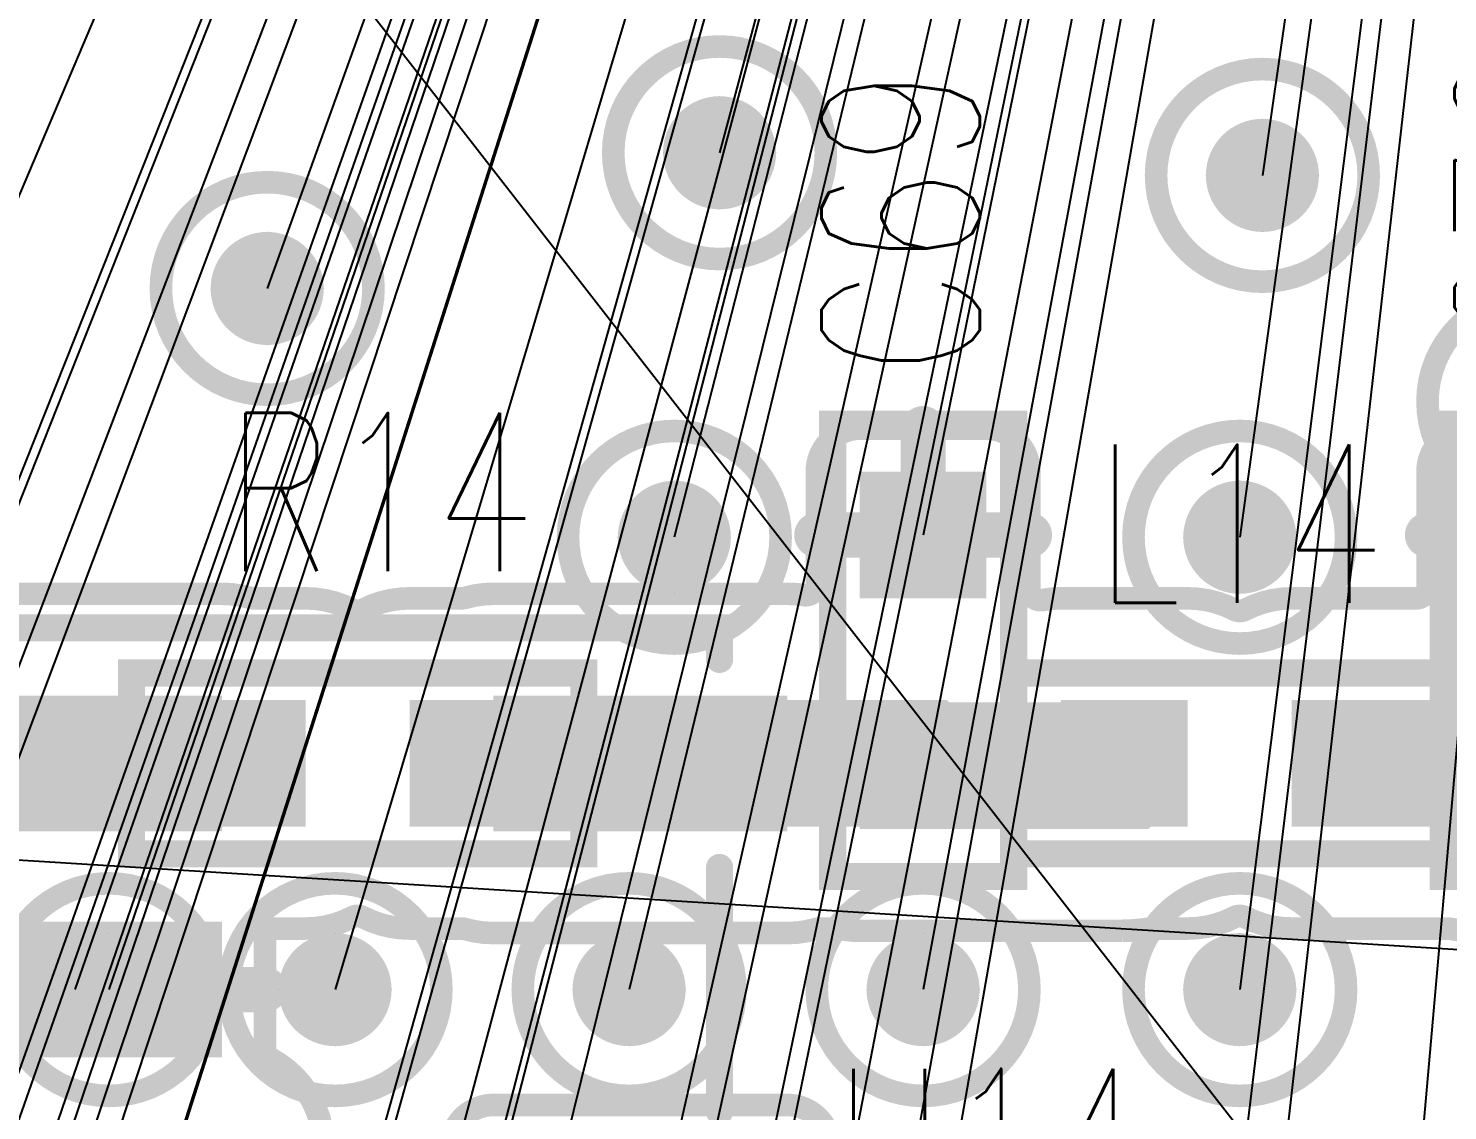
# Model space of a CAD drawing. Extents: x -1.33 to 3.2, y -3.63 to 2.02.
# Drawn here: x -0.1328 to 0.1809, y 0.4732 to 0.7125 of the extents above; entities that cross this region are included whole.
import ezdxf
from ezdxf.enums import TextEntityAlignment as Align

# ---------------------------------------------------------------- set-up
doc = ezdxf.new("R2010")
doc.units = 0
for name, pattern in [('SIG_0', [2, 1, 1]), ('SIG_22', [2, 1, 1]), ('SIG_24', [2, 1, 1]), ('SIG_52', [2, 1, 1]), ('SIG_53', [2, 1, 1])]:
    doc.linetypes.add(name, pattern=pattern)
for name, color, linetype in [('ATTRIBUTE_123', 255, 'CONTINUOUS'), ('DRIL_PLTE_THRU_01', 16, 'CONTINUOUS'), ('DRIL_PLTE_THRU_02', 106, 'CONTINUOUS'), ('DRIL_PLTE_THRU_03', 255, 'CONTINUOUS'), ('DRIL_PLTE_THRU_04', 176, 'CONTINUOUS'), ('DRIL_SYMBOL', 254, 'CONTINUOUS'), ('LINK_00', 254, 'CONTINUOUS'), ('PADS_BOT', 5, 'CONTINUOUS'), ('PADS_INNER', 1, 'CONTINUOUS'), ('PADS_TOP', 1, 'CONTINUOUS'), ('PART_NAME_123', 255, 'CONTINUOUS'), ('PART_TOP_2DLINE_123', 255, 'CONTINUOUS'), ('POUR_PADTHERM_01', 1, 'CONTINUOUS'), ('POUR_VIATHERM_01', 1, 'CONTINUOUS'), ('POUR_VIATHERM_02', 112, 'CONTINUOUS'), ('POUR_VIATHERM_04', 5, 'CONTINUOUS'), ('POUR_VOID_01', 1, 'CONTINUOUS'), ('POUR_VOID_03', 222, 'CONTINUOUS'), ('TRACE_01', 1, 'CONTINUOUS'), ('VIAPTS', 34, 'CONTINUOUS')]:
    doc.layers.add(name, color=color, linetype=linetype)
doc.styles.add('W0$005', font='simplex', dxfattribs={"width": 0.75})

# ---------------------------------------------------------------- blocks, each defined once
blk = doc.blocks.new('POUR_VOID_724')
at = {"layer": 'POUR_VOID_01', "const_width": 0.005}
blk.add_lwpolyline([(-16.8955, -17.435), (-16.8955, -17.465, -0.414214), (-16.905, -17.4745), (-16.97, -17.4745, -0.414214), (-16.9795, -17.465), (-16.9795, -17.435, -0.414214), (-16.97, -17.4255), (-16.905, -17.4255, -0.414214)], format="xyb", close=True, dxfattribs=at)
blk = doc.blocks.new('POUR_VOID_691')
at = {"layer": 'POUR_VOID_01', "const_width": 0.005}
for points in [[(-16.754, -17.387, -0.050126), (-16.75848, -17.38655, 0.050124), (-16.75897, -17.3865), (-16.7795, -17.3865), (-16.7935, -17.3865, -0.12007), (-16.80385, -17.38398, 0.243655), (-16.80615, -17.38398, -0.12007), (-16.8165, -17.3865), (-16.82478, -17.3865, 0.040096), (-16.82517, -17.38653, -0.040096), (-16.831, -17.387), (-16.875, -17.387), (-16.889, -17.387, -0.050126), (-16.89348, -17.38655, 0.050124), (-16.89397, -17.3865), (-16.898, -17.3865, 0.071068), (-16.8987, -17.3866, -0.071067), (-16.905, -17.3875), (-16.97, -17.3875, -0.071067), (-16.9763, -17.3866, 0.071068), (-16.977, -17.3865), (-16.9885, -17.3865, -0.12007), (-16.99885, -17.38398, 0.243655), (-17.00115, -17.38398, -0.12007), (-17.0115, -17.3865), (-17.018, -17.3865, 0.414214), (-17.0205, -17.389), (-17.0205, -17.41307, 0.274107), (-17.0192, -17.41526, -0.274105), (-17.0075, -17.435)], [(-17.095, -17.3125), (-17.03, -17.3125, -0.071067), (-17.0237, -17.3134, 0.071068), (-17.023, -17.3135), (-17.0115, -17.3135, -0.12007), (-17.00115, -17.31602, 0.243655), (-16.99885, -17.31602, -0.12007), (-16.9885, -17.3135), (-16.977, -17.3135, 0.071068), (-16.9763, -17.3134, -0.071067), (-16.97, -17.3125), (-16.905, -17.3125, -0.040192), (-16.9014, -17.31279, 0.462098), (-16.8985, -17.31032), (-16.8985, -17.2855, -0.414214), (-16.889, -17.276), (-16.861, -17.276, -0.414214), (-16.8515, -17.2855), (-16.8515, -17.31141, 0.46827), (-16.84855, -17.31387, -0.045275), (-16.8445, -17.3135), (-16.8165, -17.3135, -0.12007), (-16.80615, -17.31602, 0.243655), (-16.80385, -17.31602, -0.12007), (-16.7935, -17.3135), (-16.766, -17.3135, 0.414214), (-16.7635, -17.311), (-16.7635, -17.2855, -0.414214), (-16.754, -17.276)]]:
    blk.add_lwpolyline(points, format="xyb", dxfattribs=at)
blk = doc.blocks.new('POUR_OUTLINE_677')
for name in ['POUR_VOID_691', 'POUR_VOID_724']:
    blk.add_blockref(name, (0, 0))
blk = doc.blocks.new('POUR_VIATHERM_796')
at = {"layer": 'POUR_VIATHERM_01'}
for points in [[(-16.93, -17.2875), (-16.93, -17.2875)], [(-16.9425, -17.3), (-16.9425, -17.3)], [(-16.9175, -17.3), (-16.9175, -17.3)], [(-16.93, -17.3125), (-16.93, -17.3125)]]:
    blk.add_lwpolyline(points, dxfattribs=at)
blk = doc.blocks.new('POUR_VIATHERM_800')
at = {"layer": 'POUR_VIATHERM_01'}
for points in [[(-16.94, -17.3875), (-16.94, -17.3875)], [(-16.9525, -17.4), (-16.9525, -17.4)], [(-16.9275, -17.4), (-16.9275, -17.4)], [(-16.94, -17.4125), (-16.94, -17.4125)]]:
    blk.add_lwpolyline(points, dxfattribs=at)
blk = doc.blocks.new('POUR_VIATHERM_801')
at = {"layer": 'POUR_VIATHERM_01'}
for points in [[(-17.005, -17.3875), (-17.005, -17.3875)], [(-17.0175, -17.4), (-17.0175, -17.4)], [(-16.9925, -17.4), (-16.9925, -17.4)], [(-17.005, -17.4125), (-17.005, -17.4125)]]:
    blk.add_lwpolyline(points, dxfattribs=at)
blk = doc.blocks.new('POUR_VIATHERM_802')
at = {"layer": 'POUR_VIATHERM_01'}
for points in [[(-16.875, -17.3875), (-16.875, -17.3875)], [(-16.8875, -17.4), (-16.8875, -17.4)], [(-16.8625, -17.4), (-16.8625, -17.4)], [(-16.875, -17.4125), (-16.875, -17.4125)]]:
    blk.add_lwpolyline(points, dxfattribs=at)
blk = doc.blocks.new('POUR_VIATHERM_803')
at = {"layer": 'POUR_VIATHERM_01'}
for points in [[(-16.92, -17.2025), (-16.92, -17.2025)], [(-16.9325, -17.215), (-16.9325, -17.215)], [(-16.9075, -17.215), (-16.9075, -17.215)], [(-16.92, -17.2275), (-16.92, -17.2275)]]:
    blk.add_lwpolyline(points, dxfattribs=at)
blk = doc.blocks.new('POUR_VIATHERM_855')
at = {"layer": 'POUR_VIATHERM_01'}
for points in [[(-16.8, -17.2075), (-16.8, -17.2075)], [(-16.8125, -17.22), (-16.8125, -17.22)], [(-16.7875, -17.22), (-16.7875, -17.22)], [(-16.8, -17.2325), (-16.8, -17.2325)]]:
    blk.add_lwpolyline(points, dxfattribs=at)
blk = doc.blocks.new('POUR_VIATHERM_872')
at = {"layer": 'POUR_VIATHERM_01'}
for points in [[(-16.805, -17.3875), (-16.805, -17.3875)], [(-16.8175, -17.4), (-16.8175, -17.4)], [(-16.7925, -17.4), (-16.7925, -17.4)], [(-16.805, -17.4125), (-16.805, -17.4125)]]:
    blk.add_lwpolyline(points, dxfattribs=at)
blk = doc.blocks.new('POUR_VIATHERM_875')
at = {"layer": 'POUR_VIATHERM_01'}
for points in [[(-16.805, -17.2875), (-16.805, -17.2875)], [(-16.8175, -17.3), (-16.8175, -17.3)], [(-16.7925, -17.3), (-16.7925, -17.3)], [(-16.805, -17.3125), (-16.805, -17.3125)]]:
    blk.add_lwpolyline(points, dxfattribs=at)
blk = doc.blocks.new('POUR_PADTHERM_893')
at = {"layer": 'POUR_PADTHERM_01', "const_width": 0.005}
for points in [[(-17.1045, -17.4025), (-17.08, -17.4025, 1), (-17.08, -17.3975), (-17.1045, -17.3975, 1), (-17.1045, -17.4025)], [(-17.0205, -17.3975), (-17.045, -17.3975, 1), (-17.045, -17.4025), (-17.0205, -17.4025, 1), (-17.0205, -17.3975)]]:
    blk.add_lwpolyline(points, format="xyb", dxfattribs=at)
blk = doc.blocks.new('POUR_PADTHERM_894')
at = {"layer": 'POUR_PADTHERM_01', "const_width": 0.005}
for points in [[(-16.8775, -17.276), (-16.8775, -17.2995, 1), (-16.8725, -17.2995), (-16.8725, -17.276, 1), (-16.8775, -17.276)], [(-16.8985, -17.302), (-16.889, -17.302, 1), (-16.889, -17.297), (-16.8985, -17.297, 1), (-16.8985, -17.302)], [(-16.8515, -17.297), (-16.861, -17.297, 1), (-16.861, -17.302), (-16.8515, -17.302, 1), (-16.8515, -17.297)]]:
    blk.add_lwpolyline(points, format="xyb", dxfattribs=at)
blk = doc.blocks.new('POUR_PADTHERM_920')
at = {"layer": 'POUR_PADTHERM_01', "const_width": 0.005}
for points in [[(-16.7425, -17.276), (-16.7425, -17.2995, 1), (-16.7375, -17.2995), (-16.7375, -17.276, 1), (-16.7425, -17.276)], [(-16.7635, -17.302), (-16.754, -17.302, 1), (-16.754, -17.297), (-16.7635, -17.297, 1), (-16.7635, -17.302)], [(-16.7165, -17.297), (-16.726, -17.297, 1), (-16.726, -17.302), (-16.7165, -17.302, 1), (-16.7165, -17.297)]]:
    blk.add_lwpolyline(points, format="xyb", dxfattribs=at)
blk = doc.blocks.new('POUR_VIATHERM_1380')
at = {"layer": 'POUR_VIATHERM_01'}
for points in [[(-17.02, -17.2325), (-17.02, -17.2325)], [(-17.0325, -17.245), (-17.0325, -17.245)], [(-17.0075, -17.245), (-17.0075, -17.245)], [(-17.02, -17.2575), (-17.02, -17.2575)]]:
    blk.add_lwpolyline(points, dxfattribs=at)
blk = doc.blocks.new('POUR_HEADER_0')
for name in ['POUR_OUTLINE_677', 'POUR_VIATHERM_803', 'POUR_VIATHERM_855', 'POUR_VIATHERM_1380', 'POUR_PADTHERM_894', 'POUR_PADTHERM_920', 'POUR_VIATHERM_796', 'POUR_VIATHERM_875', 'POUR_VIATHERM_801', 'POUR_VIATHERM_800', 'POUR_VIATHERM_802', 'POUR_VIATHERM_872', 'POUR_PADTHERM_893']:
    blk.add_blockref(name, (18, 18))
blk = doc.blocks.new('POUR_VIATHERM_125')
at = {"layer": 'POUR_VIATHERM_04'}
for points in [[(-16.93, -17.2875), (-16.93, -17.2875)], [(-16.9425, -17.3), (-16.9425, -17.3)], [(-16.9175, -17.3), (-16.9175, -17.3)], [(-16.93, -17.3125), (-16.93, -17.3125)]]:
    blk.add_lwpolyline(points, dxfattribs=at)
blk = doc.blocks.new('POUR_VIATHERM_129')
at = {"layer": 'POUR_VIATHERM_04'}
for points in [[(-16.94, -17.3875), (-16.94, -17.3875)], [(-16.9525, -17.4), (-16.9525, -17.4)], [(-16.9275, -17.4), (-16.9275, -17.4)], [(-16.94, -17.4125), (-16.94, -17.4125)]]:
    blk.add_lwpolyline(points, dxfattribs=at)
blk = doc.blocks.new('POUR_VIATHERM_130')
at = {"layer": 'POUR_VIATHERM_04'}
for points in [[(-17.005, -17.3875), (-17.005, -17.3875)], [(-17.0175, -17.4), (-17.0175, -17.4)], [(-16.9925, -17.4), (-16.9925, -17.4)], [(-17.005, -17.4125), (-17.005, -17.4125)]]:
    blk.add_lwpolyline(points, dxfattribs=at)
blk = doc.blocks.new('POUR_VIATHERM_131')
at = {"layer": 'POUR_VIATHERM_04'}
for points in [[(-16.875, -17.3875), (-16.875, -17.3875)], [(-16.8875, -17.4), (-16.8875, -17.4)], [(-16.8625, -17.4), (-16.8625, -17.4)], [(-16.875, -17.4125), (-16.875, -17.4125)]]:
    blk.add_lwpolyline(points, dxfattribs=at)
blk = doc.blocks.new('POUR_VIATHERM_132')
at = {"layer": 'POUR_VIATHERM_04'}
for points in [[(-16.92, -17.2025), (-16.92, -17.2025)], [(-16.9325, -17.215), (-16.9325, -17.215)], [(-16.9075, -17.215), (-16.9075, -17.215)], [(-16.92, -17.2275), (-16.92, -17.2275)]]:
    blk.add_lwpolyline(points, dxfattribs=at)
blk = doc.blocks.new('POUR_VIATHERM_170')
at = {"layer": 'POUR_VIATHERM_04'}
for points in [[(-16.8, -17.2075), (-16.8, -17.2075)], [(-16.8125, -17.22), (-16.8125, -17.22)], [(-16.7875, -17.22), (-16.7875, -17.22)], [(-16.8, -17.2325), (-16.8, -17.2325)]]:
    blk.add_lwpolyline(points, dxfattribs=at)
blk = doc.blocks.new('POUR_VIATHERM_175')
at = {"layer": 'POUR_VIATHERM_04'}
for points in [[(-17.055, -17.3875), (-17.055, -17.3875)], [(-17.0675, -17.4), (-17.0675, -17.4)], [(-17.0425, -17.4), (-17.0425, -17.4)], [(-17.055, -17.4125), (-17.055, -17.4125)]]:
    blk.add_lwpolyline(points, dxfattribs=at)
blk = doc.blocks.new('POUR_VIATHERM_187')
at = {"layer": 'POUR_VIATHERM_04'}
for points in [[(-16.805, -17.3875), (-16.805, -17.3875)], [(-16.8175, -17.4), (-16.8175, -17.4)], [(-16.7925, -17.4), (-16.7925, -17.4)], [(-16.805, -17.4125), (-16.805, -17.4125)]]:
    blk.add_lwpolyline(points, dxfattribs=at)
blk = doc.blocks.new('POUR_VIATHERM_190')
at = {"layer": 'POUR_VIATHERM_04'}
for points in [[(-16.805, -17.2875), (-16.805, -17.2875)], [(-16.8175, -17.3), (-16.8175, -17.3)], [(-16.7925, -17.3), (-16.7925, -17.3)], [(-16.805, -17.3125), (-16.805, -17.3125)]]:
    blk.add_lwpolyline(points, dxfattribs=at)
blk = doc.blocks.new('POUR_VIATHERM_665')
at = {"layer": 'POUR_VIATHERM_04'}
for points in [[(-17.02, -17.2325), (-17.02, -17.2325)], [(-17.0325, -17.245), (-17.0325, -17.245)], [(-17.0075, -17.245), (-17.0075, -17.245)], [(-17.02, -17.2575), (-17.02, -17.2575)]]:
    blk.add_lwpolyline(points, dxfattribs=at)
blk = doc.blocks.new('POUR_HEADER_1')
for name in ['POUR_VIATHERM_132', 'POUR_VIATHERM_170', 'POUR_VIATHERM_665', 'POUR_VIATHERM_125', 'POUR_VIATHERM_190', 'POUR_VIATHERM_175', 'POUR_VIATHERM_130', 'POUR_VIATHERM_129', 'POUR_VIATHERM_131', 'POUR_VIATHERM_187']:
    blk.add_blockref(name, (18, 18))
blk = doc.blocks.new('POUR_VIATHERM_2062')
at = {"layer": 'POUR_VIATHERM_02'}
for points in [[(-16.93, -17.2875), (-16.93, -17.2875)], [(-16.9425, -17.3), (-16.9425, -17.3)], [(-16.9175, -17.3), (-16.9175, -17.3)], [(-16.93, -17.3125), (-16.93, -17.3125)]]:
    blk.add_lwpolyline(points, dxfattribs=at)
blk = doc.blocks.new('POUR_VIATHERM_2066')
at = {"layer": 'POUR_VIATHERM_02'}
for points in [[(-16.94, -17.3875), (-16.94, -17.3875)], [(-16.9525, -17.4), (-16.9525, -17.4)], [(-16.9275, -17.4), (-16.9275, -17.4)], [(-16.94, -17.4125), (-16.94, -17.4125)]]:
    blk.add_lwpolyline(points, dxfattribs=at)
blk = doc.blocks.new('POUR_VIATHERM_2067')
at = {"layer": 'POUR_VIATHERM_02'}
for points in [[(-17.005, -17.3875), (-17.005, -17.3875)], [(-17.0175, -17.4), (-17.0175, -17.4)], [(-16.9925, -17.4), (-16.9925, -17.4)], [(-17.005, -17.4125), (-17.005, -17.4125)]]:
    blk.add_lwpolyline(points, dxfattribs=at)
blk = doc.blocks.new('POUR_VIATHERM_2068')
at = {"layer": 'POUR_VIATHERM_02'}
for points in [[(-16.875, -17.3875), (-16.875, -17.3875)], [(-16.8875, -17.4), (-16.8875, -17.4)], [(-16.8625, -17.4), (-16.8625, -17.4)], [(-16.875, -17.4125), (-16.875, -17.4125)]]:
    blk.add_lwpolyline(points, dxfattribs=at)
blk = doc.blocks.new('POUR_VIATHERM_2069')
at = {"layer": 'POUR_VIATHERM_02'}
for points in [[(-16.92, -17.2025), (-16.92, -17.2025)], [(-16.9325, -17.215), (-16.9325, -17.215)], [(-16.9075, -17.215), (-16.9075, -17.215)], [(-16.92, -17.2275), (-16.92, -17.2275)]]:
    blk.add_lwpolyline(points, dxfattribs=at)
blk = doc.blocks.new('POUR_VIATHERM_2109')
at = {"layer": 'POUR_VIATHERM_02'}
for points in [[(-16.8, -17.2075), (-16.8, -17.2075)], [(-16.8125, -17.22), (-16.8125, -17.22)], [(-16.7875, -17.22), (-16.7875, -17.22)], [(-16.8, -17.2325), (-16.8, -17.2325)]]:
    blk.add_lwpolyline(points, dxfattribs=at)
blk = doc.blocks.new('POUR_VIATHERM_2115')
at = {"layer": 'POUR_VIATHERM_02'}
for points in [[(-17.055, -17.3875), (-17.055, -17.3875)], [(-17.0675, -17.4), (-17.0675, -17.4)], [(-17.0425, -17.4), (-17.0425, -17.4)], [(-17.055, -17.4125), (-17.055, -17.4125)]]:
    blk.add_lwpolyline(points, dxfattribs=at)
blk = doc.blocks.new('POUR_VIATHERM_2127')
at = {"layer": 'POUR_VIATHERM_02'}
for points in [[(-16.805, -17.3875), (-16.805, -17.3875)], [(-16.8175, -17.4), (-16.8175, -17.4)], [(-16.7925, -17.4), (-16.7925, -17.4)], [(-16.805, -17.4125), (-16.805, -17.4125)]]:
    blk.add_lwpolyline(points, dxfattribs=at)
blk = doc.blocks.new('POUR_VIATHERM_2130')
at = {"layer": 'POUR_VIATHERM_02'}
for points in [[(-16.805, -17.2875), (-16.805, -17.2875)], [(-16.8175, -17.3), (-16.8175, -17.3)], [(-16.7925, -17.3), (-16.7925, -17.3)], [(-16.805, -17.3125), (-16.805, -17.3125)]]:
    blk.add_lwpolyline(points, dxfattribs=at)
blk = doc.blocks.new('POUR_VIATHERM_2603')
at = {"layer": 'POUR_VIATHERM_02'}
for points in [[(-17.02, -17.2325), (-17.02, -17.2325)], [(-17.0325, -17.245), (-17.0325, -17.245)], [(-17.0075, -17.245), (-17.0075, -17.245)], [(-17.02, -17.2575), (-17.02, -17.2575)]]:
    blk.add_lwpolyline(points, dxfattribs=at)
blk = doc.blocks.new('POUR_HEADER_2')
for name in ['POUR_VIATHERM_2069', 'POUR_VIATHERM_2109', 'POUR_VIATHERM_2603', 'POUR_VIATHERM_2062', 'POUR_VIATHERM_2130', 'POUR_VIATHERM_2115', 'POUR_VIATHERM_2067', 'POUR_VIATHERM_2066', 'POUR_VIATHERM_2068', 'POUR_VIATHERM_2127']:
    blk.add_blockref(name, (18, 18))
blk = doc.blocks.new('POUR_VOID_1717')
at = {"layer": 'POUR_VOID_03', "const_width": 0.005}
blk.add_lwpolyline([(-17.0435, -17.245, 1), (-16.9965, -17.245, 1)], format="xyb", close=True, dxfattribs=at)
blk = doc.blocks.new('POUR_VOID_1716')
at = {"layer": 'POUR_VOID_03', "const_width": 0.005}
blk.add_lwpolyline([(-17.0785, -17.4, 1), (-17.0315, -17.4, 1)], format="xyb", close=True, dxfattribs=at)
blk = doc.blocks.new('POUR_VOID_1691')
at = {"layer": 'POUR_VOID_03', "const_width": 0.005}
blk.add_lwpolyline([(-17.0285, -17.4, 1), (-16.9815, -17.4, 1)], format="xyb", close=True, dxfattribs=at)
blk = doc.blocks.new('POUR_VOID_1680')
at = {"layer": 'POUR_VOID_03', "const_width": 0.005}
blk.add_lwpolyline([(-16.9435, -17.215, 1), (-16.8965, -17.215, 1)], format="xyb", close=True, dxfattribs=at)
blk = doc.blocks.new('POUR_VOID_1679')
at = {"layer": 'POUR_VOID_03', "const_width": 0.005}
blk.add_lwpolyline([(-16.9535, -17.3, 1), (-16.9065, -17.3, 1)], format="xyb", close=True, dxfattribs=at)
blk = doc.blocks.new('POUR_VOID_1678')
at = {"layer": 'POUR_VOID_03', "const_width": 0.005}
blk.add_lwpolyline([(-16.9635, -17.4, 1), (-16.9165, -17.4, 1)], format="xyb", close=True, dxfattribs=at)
blk = doc.blocks.new('POUR_VOID_1671')
at = {"layer": 'POUR_VOID_03', "const_width": 0.005}
blk.add_lwpolyline([(-16.8985, -17.4, 1), (-16.8515, -17.4, 1)], format="xyb", close=True, dxfattribs=at)
blk = doc.blocks.new('POUR_VOID_1653')
at = {"layer": 'POUR_VOID_03', "const_width": 0.005}
blk.add_lwpolyline([(-16.8235, -17.22, 1), (-16.7765, -17.22, 1)], format="xyb", close=True, dxfattribs=at)
blk = doc.blocks.new('POUR_VOID_1652')
at = {"layer": 'POUR_VOID_03', "const_width": 0.005}
blk.add_lwpolyline([(-16.8285, -17.3, 1), (-16.7815, -17.3, 1)], format="xyb", close=True, dxfattribs=at)
blk = doc.blocks.new('POUR_VOID_1651')
at = {"layer": 'POUR_VOID_03', "const_width": 0.005}
blk.add_lwpolyline([(-16.8285, -17.4, 1), (-16.7815, -17.4, 1)], format="xyb", close=True, dxfattribs=at)
blk = doc.blocks.new('POUR_VOID_1645')
at = {"layer": 'POUR_VOID_03', "const_width": 0.005}
blk.add_lwpolyline([(-16.7635, -17.27, 1), (-16.7165, -17.27, 1)], format="xyb", close=True, dxfattribs=at)
blk = doc.blocks.new('POUR_OUTLINE_1392')
for name in ['POUR_VOID_1680', 'POUR_VOID_1653', 'POUR_VOID_1717', 'POUR_VOID_1645', 'POUR_VOID_1679', 'POUR_VOID_1652', 'POUR_VOID_1716', 'POUR_VOID_1691', 'POUR_VOID_1678', 'POUR_VOID_1671', 'POUR_VOID_1651']:
    blk.add_blockref(name, (0, 0))
blk = doc.blocks.new('POUR_HEADER_3')
blk.add_blockref('POUR_OUTLINE_1392', (18, 15.915))
blk = doc.blocks.new('SMOOTH_0$006')
at = {"const_width": 0.003}
blk.add_lwpolyline([(-0.0015, 0, 1), (0.0015, 0, 1)], format="xyb", close=True, dxfattribs=at)
blk = doc.blocks.new('PART_BODY_TOP_24')
at = {"layer": 'PART_TOP_2DLINE_123', "const_width": 0.006}
blk.add_lwpolyline([(-0.05, -0.02), (0.05, -0.02), (0.05, 0.02), (-0.05, 0.02)], close=True, dxfattribs=at)
at = {"layer": 'PART_TOP_2DLINE_123'}
for p in [(-0.05, 0.02), (0.05, 0.02), (-0.05, -0.02), (0.05, -0.02)]:
    blk.add_blockref('SMOOTH_0$006', p, dxfattribs=at)
blk = doc.blocks.new('DRIL_HOLE_0')
blk.add_lwpolyline([(0, 0, 1), (0, 0, 1)], format="xyb", close=True)
blk = doc.blocks.new('PAD_10')
blk.add_lwpolyline([(0, 0, 1), (0, 0, 1)], format="xyb", close=True)
blk = doc.blocks.new('PAD_12')
at = {"const_width": 0.028}
blk.add_lwpolyline([(-0.014, 0), (0.014, 0)], dxfattribs=at)
blk = doc.blocks.new('STK_TOP_8')
at = {"layer": 'DRIL_PLTE_THRU_01'}
blk.add_blockref('DRIL_HOLE_0', (0, 0), dxfattribs=at)
at = {"layer": 'DRIL_PLTE_THRU_02'}
blk.add_blockref('DRIL_HOLE_0', (0, 0), dxfattribs=at)
at = {"layer": 'DRIL_PLTE_THRU_03'}
blk.add_blockref('DRIL_HOLE_0', (0, 0), dxfattribs=at)
at = {"layer": 'DRIL_PLTE_THRU_04'}
blk.add_blockref('DRIL_HOLE_0', (0, 0), dxfattribs=at)
at = {"layer": 'PADS_BOT'}
blk.add_blockref('PAD_10', (0, 0), dxfattribs=at)
at = {"layer": 'PADS_INNER'}
blk.add_blockref('PAD_10', (0, 0), dxfattribs=at)
at = {"layer": 'PADS_TOP'}
blk.add_blockref('PAD_12', (0, 0), dxfattribs=at)
blk = doc.blocks.new('SYM_TOP_6')
for name, p in [('PART_BODY_TOP_24', (0, 0)), ('STK_TOP_8', (-0.0255, 0)), ('STK_TOP_8', (0.0255, 0))]:
    blk.add_blockref(name, p)
blk = doc.blocks.new('PART_TOP_71')
blk.add_blockref('SYM_TOP_6', (0, 0))
at = {"layer": 'PART_NAME_123', "style": 'W0$005', "width": 0.75}
blk.add_text('C69', height=0.035, dxfattribs=at).set_placement((0.095, 0.005), align=Align.MIDDLE_CENTER)
blk = doc.blocks.new('PART_TOP_73')
blk.add_blockref('SYM_TOP_6', (0, 0))
at = {"layer": 'PART_NAME_123', "style": 'W0$005', "width": 0.75}
blk.add_text('C70', height=0.035, dxfattribs=at).set_placement((0.1, 0), align=Align.MIDDLE_CENTER)
blk = doc.blocks.new('PART_TOP_94')
blk.add_blockref('SYM_TOP_6', (0, 0))
at = {"layer": 'PART_NAME_123', "style": 'W0$005', "width": 0.75}
blk.add_text('L14', height=0.035, dxfattribs=at).set_placement((0, 0.053), align=Align.MIDDLE_CENTER)
blk = doc.blocks.new('PART_TOP_114')
blk.add_blockref('SYM_TOP_6', (0, 0))
at = {"layer": 'PART_NAME_123', "style": 'W0$005', "width": 0.75}
blk.add_text('R14', height=0.035, rotation=-180, dxfattribs=at).set_placement((-0.005, -0.06), align=Align.MIDDLE_CENTER)
blk = doc.blocks.new('PART_BODY_TOP_37')
at = {"layer": 'PART_TOP_2DLINE_123', "const_width": 0.006}
for points in [[(-0.073, 0.08), (-0.08, 0.08), (-0.08, -0.08), (-0.073, -0.08)], [(0.073, -0.08), (0.08, -0.08), (0.08, 0.08), (0.073, 0.08)], [(-0.027, -0.08), (0.027, -0.08)]]:
    blk.add_lwpolyline(points, dxfattribs=at)
at = {"layer": 'PART_TOP_2DLINE_123'}
for p in [(-0.08, 0.08), (-0.073, 0.08), (0.073, 0.08), (0.08, 0.08), (-0.08, -0.08), (-0.073, -0.08), (-0.027, -0.08), (0.027, -0.08), (0.073, -0.08), (0.08, -0.08)]:
    blk.add_blockref('SMOOTH_0$006', p, dxfattribs=at)
blk = doc.blocks.new('PAD_43')
at = {"const_width": 0.03}
blk.add_lwpolyline([(-0.0325, 0), (0.0325, 0)], dxfattribs=at)
blk = doc.blocks.new('STK_TOP_32')
at = {"layer": 'DRIL_PLTE_THRU_01'}
blk.add_blockref('DRIL_HOLE_0', (0, 0), dxfattribs=at)
at = {"layer": 'DRIL_PLTE_THRU_02'}
blk.add_blockref('DRIL_HOLE_0', (0, 0), dxfattribs=at)
at = {"layer": 'DRIL_PLTE_THRU_03'}
blk.add_blockref('DRIL_HOLE_0', (0, 0), dxfattribs=at)
at = {"layer": 'DRIL_PLTE_THRU_04'}
blk.add_blockref('DRIL_HOLE_0', (0, 0), dxfattribs=at)
at = {"layer": 'PADS_BOT'}
blk.add_blockref('PAD_10', (0, 0), dxfattribs=at)
at = {"layer": 'PADS_INNER'}
blk.add_blockref('PAD_10', (0, 0), dxfattribs=at)
at = {"layer": 'PADS_TOP', "rotation": 90}
blk.add_blockref('PAD_43', (0, 0), dxfattribs=at)
blk = doc.blocks.new('SYM_TOP_19')
for name, p in [('STK_TOP_32', (-0.05, 0.0625)), ('STK_TOP_32', (0, 0.0625)), ('STK_TOP_32', (0.05, 0.0625)), ('PART_BODY_TOP_37', (0, 0)), ('STK_TOP_32', (-0.05, -0.0625)), ('STK_TOP_32', (0.05, -0.0625))]:
    blk.add_blockref(name, p)
blk = doc.blocks.new('PART_TOP_152')
blk.add_blockref('SYM_TOP_19', (0, 0))
at = {"layer": 'ATTRIBUTE_123', "style": 'W0$005', "width": 0.75}
blk.add_text('o', height=0.035, dxfattribs=at).set_placement((-0.075, 0.125), align=Align.MIDDLE_CENTER)
at = {"layer": 'PART_NAME_123', "style": 'W0$005', "width": 0.75}
blk.add_text('U14', height=0.035, rotation=-90, dxfattribs=at).set_placement((-0.035, -0.14), align=Align.MIDDLE_CENTER)
blk = doc.blocks.new('SMOOTH_0$028')
at = {"const_width": 0.014}
blk.add_lwpolyline([(-0.007, 0, 1), (0.007, 0, 1)], format="xyb", close=True, dxfattribs=at)
blk = doc.blocks.new('DRIL_SYMBOL_0$012')
at = {"layer": 'DRIL_SYMBOL', "const_width": 0.002}
for points in [[(0, -0.01), (0, 0.01)], [(-0.01, 0), (0.01, 0)]]:
    blk.add_lwpolyline(points, dxfattribs=at)
blk = doc.blocks.new('DRIL_HOLE_0$012')
at = {"const_width": 0.006}
blk.add_lwpolyline([(-0.003, 0, 1), (0.003, 0, 1)], format="xyb", close=True, dxfattribs=at)
blk.add_blockref('DRIL_SYMBOL_0$012', (0, 0))
blk = doc.blocks.new('PAD_66')
at = {"const_width": 0.0125}
blk.add_lwpolyline([(0, -0.00625, 1), (0, 0.00625, 1)], format="xyb", close=True, dxfattribs=at)
blk = doc.blocks.new('STK_TOP_3')
at = {"layer": 'DRIL_PLTE_THRU_01'}
blk.add_blockref('DRIL_HOLE_0$012', (0, 0), dxfattribs=at)
at = {"layer": 'DRIL_PLTE_THRU_02'}
blk.add_blockref('DRIL_HOLE_0$012', (0, 0), dxfattribs=at)
at = {"layer": 'DRIL_PLTE_THRU_03'}
blk.add_blockref('DRIL_HOLE_0$012', (0, 0), dxfattribs=at)
at = {"layer": 'DRIL_PLTE_THRU_04'}
blk.add_blockref('DRIL_HOLE_0$012', (0, 0), dxfattribs=at)
at = {"layer": 'PADS_BOT'}
blk.add_blockref('PAD_66', (0, 0), dxfattribs=at)
at = {"layer": 'PADS_INNER'}
blk.add_blockref('PAD_66', (0, 0), dxfattribs=at)
at = {"layer": 'PADS_TOP'}
blk.add_blockref('PAD_66', (0, 0), dxfattribs=at)
blk = doc.blocks.new('SYM_TOP_1')
blk.add_blockref('STK_TOP_3', (0, 0))

msp = doc.modelspace()

# ---------------------------------------------------------------- linework, layer by layer
at = {"layer": 'LINK_00', "linetype": 'SIG_0'}
for p, q in [((0.5, 0), (-0.955, 1.87)), ((0.28, 1.655), (-0.405, -0.065)), ((0.28, 1.655), (-0.35, 0.01)), ((0.28, 1.655), (-0.33, 0.215)), ((0.28, 1.655), (-0.33, 0.115)), ((0.28, 1.655), (-0.305, -0.065)), ((0.28, 1.655), (-0.255, 0.1425)), ((0.28, 1.655), (-0.245, 0.01)), ((0.28, 1.655), (-0.23, 0.115)), ((0.28, 1.655), (-0.23, 0.2)), ((0.28, 1.655), (-0.205, 0.365)), ((0.28, 1.655), (-0.205, -0.065)), ((0.28, 1.655), (-0.185, 0.3)), ((0.28, 1.655), (-0.18, 0.215)), ((0.28, 1.655), (-0.15, 0.375)), ((0.28, 1.655), (-0.145, 0.01)), ((0.28, 1.655), (-0.125, 0.095)), ((0.28, 1.655), (-0.1225, 0.5)), ((0.28, 1.655), (-0.115, 0.5)), ((0.28, 1.655), (-0.11, -0.065)), ((0.28, 1.655), (-0.105, 0.2805)), ((0.28, 1.655), (-0.08, 0.655)), ((0.28, 1.655), (-0.065, 0.5)), ((0.28, 1.655), (-0.065, 0.005)), ((0.28, 1.655), (-0.06, 0.2805)), ((0.28, 1.655), (-0.05, 0.155)), ((0.28, 1.655), (-0.05, 0.42)), ((0.28, 1.655), (-0.045, 0.075)), ((0.28, 1.655), (-0.02, -0.065)), ((0.28, 1.655), (0, 0.5)), ((0.28, 1.655), (0.01, 0.6)), ((0.28, 1.655), (0.02, 0.685)), ((0.28, 1.655), (0.035, 0.39)), ((0.28, 1.655), (0.035, 0.31)), ((0.28, 1.655), (0.065, 0.5)), ((0.28, 1.655), (0.065, 0.6005)), ((0.28, 1.655), (0.085, -0.065)), ((0.28, 1.655), (0.13, 0.415)), ((0.28, 1.655), (0.135, 0.5)), ((0.28, 1.655), (0.135, 0.6)), ((0.28, 1.655), (0.14, 0.68)), ((0.28, 1.655), (0.15, 0.18))]:
    msp.add_line(p, q, dxfattribs=at)
at = {"layer": 'LINK_00', "linetype": 'SIG_52'}
msp.add_line((-0.88, 0.575), (1.21, 0.445), dxfattribs=at)
at = {"layer": 'TRACE_01', "linetype": 'SIG_22', "const_width": 0.028}
for points in [[(-0.185, 0.5495), (-0.123, 0.5495), (-0.1225, 0.55)], [(-0.1225, 0.55), (-0.0855, 0.55)]]:
    msp.add_lwpolyline(points, dxfattribs=at)
at = {"layer": 'TRACE_01', "linetype": 'SIG_53', "const_width": 0.028}
for points in [[(0.0025, 0.55), (-0.0345, 0.55)], [(0.065, 0.5495), (0.0645, 0.55), (0.0025, 0.55)], [(0.065, 0.5495), (0.109, 0.5495), (0.1095, 0.55)]]:
    msp.add_lwpolyline(points, dxfattribs=at)
at = {"layer": 'TRACE_01', "linetype": 'SIG_24', "const_width": 0.028}
msp.add_lwpolyline([(0.1605, 0.55), (0.2, 0.55)], dxfattribs=at)

# ---------------------------------------------------------------- block references
at = {"linetype": 'SIG_0'}
for name in ['POUR_HEADER_0', 'POUR_HEADER_1', 'POUR_HEADER_2']:
    msp.add_blockref(name, (-1.06, -0.1), dxfattribs=at)
at = {"linetype": 'SIG_52'}
msp.add_blockref('POUR_HEADER_3', (-1.06, 1.985), dxfattribs=at)
for name, p, rotation in [('PART_TOP_73', (0.2, 0.575), 90), ('PART_TOP_71', (0.065, 0.575), 90), ('PART_TOP_114', (-0.06, 0.55), 180), ('PART_TOP_152', (-0.06, 0.5), 90)]:
    msp.add_blockref(name, p, dxfattribs=dict(rotation=rotation))
msp.add_blockref('PART_TOP_94', (0.135, 0.55))
at = {"layer": 'TRACE_01'}
for p in [(-0.123, 0.5495), (-0.1225, 0.55), (-0.1225, 0.55), (-0.0855, 0.55), (-0.0345, 0.55), (0.0025, 0.55), (0.0025, 0.55), (0.0645, 0.55), (0.065, 0.5495), (0.065, 0.5495), (0.109, 0.5495), (0.1095, 0.55), (0.1605, 0.55)]:
    msp.add_blockref('SMOOTH_0$028', p, dxfattribs=at)
at = {"layer": 'VIAPTS', "linetype": 'SIG_0'}
for p in [(0.02, 0.685), (0.14, 0.68), (-0.08, 0.655), (0.01, 0.6), (0.135, 0.6), (-0.115, 0.5), (-0.065, 0.5), (0, 0.5), (0.065, 0.5), (0.135, 0.5)]:
    msp.add_blockref('SYM_TOP_1', p, dxfattribs=at)

doc.saveas('drawing.dxf')
